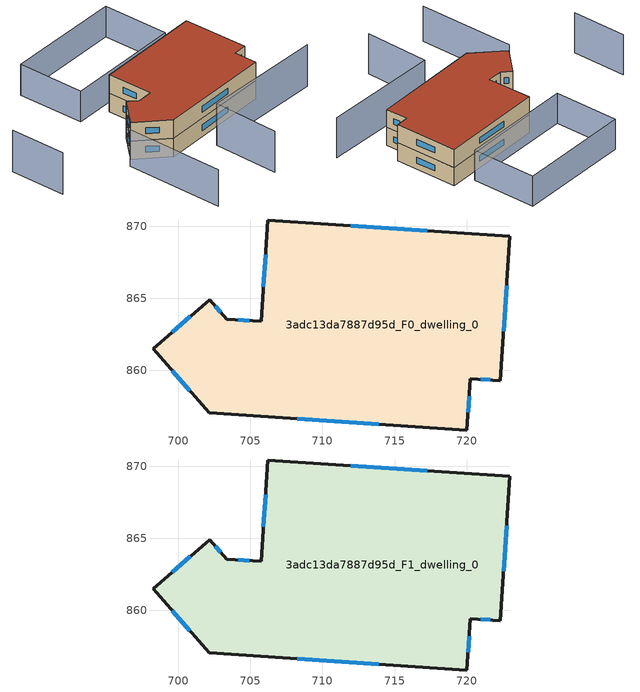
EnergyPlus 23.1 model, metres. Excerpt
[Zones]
3adc13da7887d95d_F0_dwelling_0
 floor ground (EU_floor_Construction): 723,869.32 722.33,859.29 720.26,859.43 720.03,855.87 702.14,857.06 698.25,861.49 702.16,864.92 703.35,863.56 705.75,863.4 706.21,870.44 z0
 wall outside (EU_wall_Construction): 706.21,870.44 705.75,863.4 703.35,863.56 702.16,864.92 698.25,861.49 702.14,857.06 720.03,855.87 720.26,859.43 722.33,859.29 723,869.32 706.21,870.44 z0:3
 window (EU_Window_Construction): 706.05,868.03 705.91,865.81 / 717.25,869.7 711.96,870.06 / 722.56,862.72 722.77,865.89 / 720.97,859.38 721.62,859.34 / 720.11,857.09 720.18,858.21 / 708.26,856.65 713.9,856.27 / 699.58,859.97 700.81,858.58 / 700.82,863.75 699.59,862.67 / 702.94,864.03 702.57,864.45 / 704.93,863.46 704.17,863.51 z1.03:1.97
3adc13da7887d95d_F1_dwelling_0
 floor to 3adc13da7887d95d_F0_dwelling_0 (EU_floor_Construction): 723,869.32 722.33,859.29 720.26,859.43 720.02,855.87 702.13,857.06 698.25,861.49 702.16,864.92 703.35,863.56 705.75,863.4 706.21,870.44 z3
 wall outside (EU_wall_Construction): 706.21,870.44 705.75,863.4 703.35,863.56 702.16,864.92 698.25,861.49 702.14,857.06 720.03,855.87 720.26,859.43 722.33,859.29 723,869.32 706.21,870.44 z3:6
 window (EU_Window_Construction): 706.05,868.03 705.91,865.81 / 717.25,869.7 711.96,870.06 / 722.56,862.72 722.77,865.89 / 720.97,859.38 721.62,859.34 / 720.11,857.09 720.18,858.21 / 708.26,856.65 713.9,856.27 / 699.58,859.97 700.81,858.58 / 700.82,863.75 699.59,862.67 / 702.94,864.03 702.57,864.45 / 704.93,863.46 704.17,863.51 z4.03:4.97
 roof outside (EU_roof_Construction): 720.03,855.87 720.26,859.43 722.33,859.29 723,869.32 706.21,870.44 705.75,863.4 703.35,863.56 702.16,864.92 698.25,861.49 702.14,857.06 z6
shading: 706.66,843.66 707.72,853.89 / 707.72,853.89 726.53,851.95 / 686.81,872.97 686.08,864.3 z0:6.7; 696.89,860.66 695.59,845.31 z0:5.9; 702.8,882.62 721.05,881.24 / 721.05,881.24 720.27,870.91 / 720.27,870.91 702.02,872.3 / 702.02,872.3 702.8,882.62 z0:5
[Building]
EU S2 Campaign: North Axis=0; Terrain=City; Solar Distribution=FullExterior
[Site:Location]
Cape.Town.Intl.AP: Latitude=-33.965; Longitude=18.602; Time Zone=2; Elevation=46
[SizingPeriod:WeatherFileDays]
AnnualSizingPeriod: Begin Month=1; Begin Day of Month=1; End Month=12; End Day of Month=31; Day of Week for Start Day=Monday; Use Weather File Daylight Saving Period=No; Use Weather File Rain and Snow Indicators=No
[MATERIAL]
EU_InternalMass_Material: Roughness=MediumRough; Thickness=0.1; Conductivity=1; Density=1800; Specific Heat=900; Thermal Absorptance=0.9; Solar Absorptance=0.7; Visible Absorptance=0.7
[MATERIAL:NOMASS] Roughness=MediumRough; Thermal Absorptance=0.9; Solar Absorptance=0.7; Visible Absorptance=0.7
Name | Thermal Resistance
EU_wall_NoMass | 0.493876
EU_roof_NoMass | 0.449382
EU_floor_NoMass | 1.25
[WINDOWMATERIAL:SIMPLEGLAZINGSYSTEM]
EU_Window_SimpleGlazing: UFactor=4.4; Solar Heat Gain Coefficient=0.85; Visible Transmittance=0.85
[CONSTRUCTION]
EU_wall_Construction: EU_wall_NoMass
EU_roof_Construction: EU_roof_NoMass
EU_floor_Construction: EU_floor_NoMass
EU_Window_Construction: EU_Window_SimpleGlazing
EU_InternalMass_Construction: EU_InternalMass_Material
[ZONE] Type=1; Multiplier=1; Ceiling Height=autocalculate; Floor Area=autocalculate; Part of Total Floor Area=Yes
Name | Volume
3adc13da7887d95d_F0_dwelling_0 | 780.424
3adc13da7887d95d_F1_dwelling_0 | 780.423
[INTERNALMASS] Construction=EU_InternalMass_Construction; Surface Area=260.141
Name | Zone or ZoneList
3adc13da7887d95d_F0_dwelling_0_EU_InternalMass | 3adc13da7887d95d_F0_dwelling_0
3adc13da7887d95d_F1_dwelling_0_EU_InternalMass | 3adc13da7887d95d_F1_dwelling_0
[OTHEREQUIPMENT] Fuel Type=Electricity; Design Level Calculation Method=Watts/Area; Power per Zone Floor Area=1; Fraction Latent=0; Fraction Radiant=0; Fraction Lost=0; Carbon Dioxide Generation Rate=0; EndUse Subcategory=EU_Step8_InternalGains
Name | Zone or ZoneList or Space or SpaceList | Schedule
EU_Step8_InternalGain_3adc13da7887d95d_F0_dwelling_0_f000 | 3adc13da7887d95d_F0_dwelling_0 | EU_Step8_GainSchedule_3adc13da7887d95d_F0_dwelling_0_f000
EU_Step8_InternalGain_3adc13da7887d95d_F1_dwelling_0_f000 | 3adc13da7887d95d_F1_dwelling_0 | EU_Step8_GainSchedule_3adc13da7887d95d_F1_dwelling_0_f000
[ZONEVENTILATION:DESIGNFLOWRATE] Schedule=EU_AlwaysOn; Design Flow Rate Calculation Method=AirChanges/Hour; Air Changes per Hour=0.64; Ventilation Type=Natural; Fan Pressure Rise=0; Fan Total Efficiency=1; Constant Term Coefficient=1; Temperature Term Coefficient=0; Velocity Term Coefficient=0; Velocity Squared Term Coefficient=0; Minimum Indoor Temperature=-100; Maximum Indoor Temperature=100; Delta Temperature=-100; Minimum Outdoor Temperature=-100; Maximum Outdoor Temperature=100; Maximum Wind Speed=40
Name | Zone or ZoneList or Space or SpaceList
EU_ConstantAir_3adc13da7887d95d_F0_dwelling_0 | 3adc13da7887d95d_F0_dwelling_0
EU_ConstantAir_3adc13da7887d95d_F1_dwelling_0 | 3adc13da7887d95d_F1_dwelling_0
[HVACTEMPLATE:THERMOSTAT] Constant Heating Setpoint=20; Constant Cooling Setpoint=50
EU_HeatOnly_3adc13da7887d95d_F0_dwelling_0; EU_HeatOnly_3adc13da7887d95d_F1_dwelling_0
[HVACTEMPLATE:ZONE:IDEALLOADSAIRSYSTEM] System Availability Schedule=EU_AlwaysOn; Maximum Heating Supply Air Temperature=50; Minimum Cooling Supply Air Temperature=13; Maximum Heating Supply Air Humidity Ratio=0.0156; Minimum Cooling Supply Air Humidity Ratio=0.0077; Heating Limit=NoLimit; Cooling Limit=NoLimit; Heating Availability Schedule=EU_AlwaysOn; Cooling Availability Schedule=EU_CoolingOff; Dehumidification Control Type=ConstantSensibleHeatRatio; Cooling Sensible Heat Ratio=0.7; Dehumidification Setpoint=60; Humidification Control Type=None; Humidification Setpoint=30; Outdoor Air Method=None; Outdoor Air Flow Rate per Person=0.00944; Outdoor Air Flow Rate per Zone Floor Area=0; Outdoor Air Flow Rate per Zone=0; Demand Controlled Ventilation Type=None; Outdoor Air Economizer Type=NoEconomizer; Heat Recovery Type=None; Sensible Heat Recovery Effectiveness=0.7; Latent Heat Recovery Effectiveness=0.65
Name | Template Thermostat
3adc13da7887d95d_F0_dwelling_0 | EU_HeatOnly_3adc13da7887d95d_F0_dwelling_0
3adc13da7887d95d_F1_dwelling_0 | EU_HeatOnly_3adc13da7887d95d_F1_dwelling_0
[SIZING:ZONE] Zone Cooling Design Supply Air Temperature Input Method=SupplyAirTemperature; Zone Cooling Design Supply Air Temperature=13; Zone Heating Design Supply Air Temperature Input Method=SupplyAirTemperature; Zone Heating Design Supply Air Temperature=50; Zone Cooling Design Supply Air Humidity Ratio=0.008; Zone Heating Design Supply Air Humidity Ratio=0.008; Cooling Design Air Flow Method=DesignDay; Cooling Design Air Flow Rate=0; Cooling Minimum Air Flow per Zone Floor Area=0.000762; Cooling Minimum Air Flow=0; Cooling Minimum Air Flow Fraction=0.2; Heating Design Air Flow Method=DesignDay; Heating Design Air Flow Rate=0; Heating Maximum Air Flow per Zone Floor Area=0.002032; Heating Maximum Air Flow=0.141576; Heating Maximum Air Flow Fraction=0.3; Account for Dedicated Outdoor Air System=No; Dedicated Outdoor Air System Control Strategy=NeutralSupplyAir; Dedicated Outdoor Air Low Setpoint Temperature for Design=autosize; Dedicated Outdoor Air High Setpoint Temperature for Design=autosize; Zone Load Sizing Method=Sensible Load Only No Latent Load; Zone Latent Cooling Design Supply Air Humidity Ratio Input Method=HumidityRatioDifference; Zone Cooling Design Supply Air Humidity Ratio Difference=0.005; Zone Latent Heating Design Supply Air Humidity Ratio Input Method=HumidityRatioDifference; Zone Humidification Design Supply Air Humidity Ratio Difference=0.005
3adc13da7887d95d_F0_dwelling_0; 3adc13da7887d95d_F1_dwelling_0
[SCHEDULE:CONSTANT]
Name | Hourly Value
EU_AlwaysOn | 1
EU_CoolingOff | 0
[SCHEDULE:FILE] Column Number=1; Rows to Skip at Top=0; Number of Hours of Data=8760; Column Separator=Comma; Interpolate to Timestep=No; Minutes per Item=60; Adjust Schedule for Daylight Savings=Yes
Name | File
EU_Step8_GainSchedule_3adc13da7887d95d_F0_dwelling_0_f000 | ../../schedules/3adc13da7887d95d/3adc13da7887d95d_F0_dwelling_0_f000_gain.csv
EU_Step8_GainSchedule_3adc13da7887d95d_F1_dwelling_0_f000 | ../../schedules/3adc13da7887d95d/3adc13da7887d95d_F1_dwelling_0_f000_gain.csv
